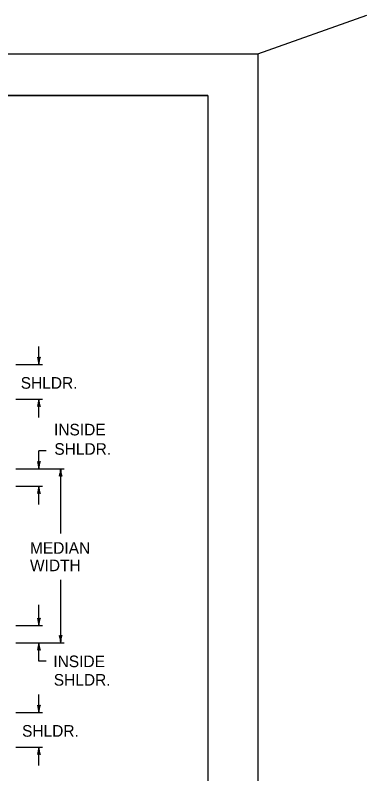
# Model space of a CAD drawing. Extents: x 998.3 to 1038.2, y 999 to 1022.9.
# Drawn here: x 1032.17 to 1038.25, y 1009.81 to 1022.89 of the extents above; entities that cross this region are included whole.
import ezdxf

# ---------------------------------------------------------------- set-up
doc = ezdxf.new("R2010")
doc.units = 0
for name, color, linetype in [('Level 10', 7, 'Continuous'), ('Level 11', 7, 'Continuous'), ('Level 14', 7, 'Continuous'), ('Level 5', 7, 'Continuous')]:
    doc.layers.add(name, color=color, linetype=linetype)

msp = doc.modelspace()

# ---------------------------------------------------------------- linework, layer by layer
at = {"layer": 'Level 10'}
for q in [(1007, 1021.5), (1035.5, 1000.5)]:
    msp.add_line((1035.5, 1021.5), q, dxfattribs=at)
at = {"layer": 'Level 11'}
msp.add_lwpolyline([(1007, 1021.5), (1035.5, 1021.5), (1035.5, 1000.5), (1007, 1000.5)], close=True, dxfattribs=at)
at = {"layer": 'Level 14'}
for p, q in [((1036.36, 1022.22), (1038.245, 1022.888)), ((1000, 1022.22), (1036.36, 1022.22)), ((1036.36, 1022.22), (1036.36, 1000))]:
    msp.add_line(p, q, dxfattribs=at)
at = {"layer": 'Level 5'}
for p, q in [((1032.582, 1016.866), (1032.582, 1017.177)), ((1032.185, 1016.866), (1032.645, 1016.866)), ((1032.185, 1016.266), (1032.645, 1016.266)), ((1032.582, 1015.952), (1032.582, 1016.266)), ((1032.582, 1015.066), (1032.582, 1015.377)), ((1032.707, 1015.377), (1032.582, 1015.377)), ((1032.185, 1015.066), (1033.02, 1015.066)), ((1032.957, 1013.952), (1032.957, 1015.066)), ((1032.185, 1014.766), (1032.645, 1014.766)), ((1032.582, 1014.451), (1032.582, 1014.766)), ((1032.957, 1012.066), (1032.957, 1013.151)), ((1032.582, 1012.366), (1032.582, 1012.719)), ((1032.185, 1012.366), (1032.645, 1012.366)), ((1032.185, 1012.066), (1033.02, 1012.066)), ((1032.582, 1011.752), (1032.582, 1012.066)), ((1032.707, 1011.752), (1032.582, 1011.752)), ((1032.582, 1010.866), (1032.582, 1011.177)), ((1032.185, 1010.866), (1032.645, 1010.866)), ((1032.185, 1010.266), (1032.645, 1010.266)), ((1032.582, 1009.952), (1032.582, 1010.266))]:
    msp.add_line(p, q, dxfattribs=at)
for centre, radius, start, end in [((1032.582, 1017.016), 0.0315, 228.7746, 310.8913), ((1032.188, 1016.866), 0.394, 0, 18.6688), ((1032.975, 1016.866), 0.394, 161.3472, 179.9939), ((1032.188, 1016.866), 0.394, 359.9878, 0), ((1032.188, 1016.266), 0.394, 341.3472, 359.9939), ((1032.975, 1016.266), 0.394, 180, 198.6688), ((1032.975, 1016.266), 0.394, 179.9878, 180), ((1032.581, 1016.116), 0.0315, 48.7746, 130.8913), ((1032.582, 1015.216), 0.0315, 228.7746, 310.8913), ((1032.188, 1015.066), 0.394, 0, 18.6688), ((1032.975, 1015.066), 0.394, 161.3472, 179.9939), ((1032.188, 1015.066), 0.394, 359.9878, 0), ((1032.563, 1015.066), 0.394, 341.3472, 359.9939), ((1032.956, 1014.916), 0.0315, 48.7746, 130.8913), ((1033.35, 1015.066), 0.394, 180, 198.6688), ((1033.35, 1015.066), 0.394, 179.9878, 180), ((1032.188, 1014.766), 0.394, 341.3472, 359.9939), ((1032.975, 1014.766), 0.394, 180, 198.6688), ((1032.975, 1014.766), 0.394, 179.9878, 180), ((1032.581, 1014.616), 0.0315, 48.7746, 130.8913), ((1032.582, 1012.516), 0.0315, 228.7746, 310.8913), ((1032.188, 1012.366), 0.394, 0, 18.6688), ((1032.975, 1012.366), 0.394, 161.3472, 179.9939), ((1032.188, 1012.366), 0.394, 359.9878, 0), ((1032.957, 1012.216), 0.0315, 228.7746, 310.8913), ((1032.563, 1012.066), 0.394, 0, 18.6688), ((1033.35, 1012.066), 0.394, 161.3472, 179.9939), ((1032.188, 1012.066), 0.394, 341.3472, 359.9939), ((1032.975, 1012.066), 0.394, 180, 198.6688), ((1032.975, 1012.066), 0.394, 179.9878, 180), ((1032.563, 1012.066), 0.394, 359.9878, 0), ((1032.581, 1011.916), 0.0315, 48.7746, 130.8913), ((1032.582, 1011.016), 0.0315, 228.7746, 310.8913), ((1032.188, 1010.866), 0.394, 0, 18.6688), ((1032.975, 1010.866), 0.394, 161.3472, 179.9939), ((1032.188, 1010.866), 0.394, 359.9878, 0), ((1032.188, 1010.266), 0.394, 341.3472, 359.9939), ((1032.975, 1010.266), 0.394, 180, 198.6688), ((1032.975, 1010.266), 0.394, 179.9878, 180), ((1032.581, 1010.116), 0.0315, 48.7746, 130.8913)]:
    msp.add_arc(centre, radius, start, end, dxfattribs=at)

# ---------------------------------------------------------------- texts
for s, p in [('SHLDR.', (1032.267, 1016.447)), ('INSIDE', (1032.842, 1015.642)), ('SHLDR.', (1032.848, 1015.308)), ('MEDIAN', (1032.427, 1013.601)), ('WIDTH', (1032.427, 1013.301)), ('INSIDE', (1032.83, 1011.646)), ('SHLDR.', (1032.838, 1011.327)), ('SHLDR.', (1032.29, 1010.447))]:
    msp.add_text(s, height=0.2, dxfattribs=at).set_placement(p)

doc.saveas('drawing.dxf')
